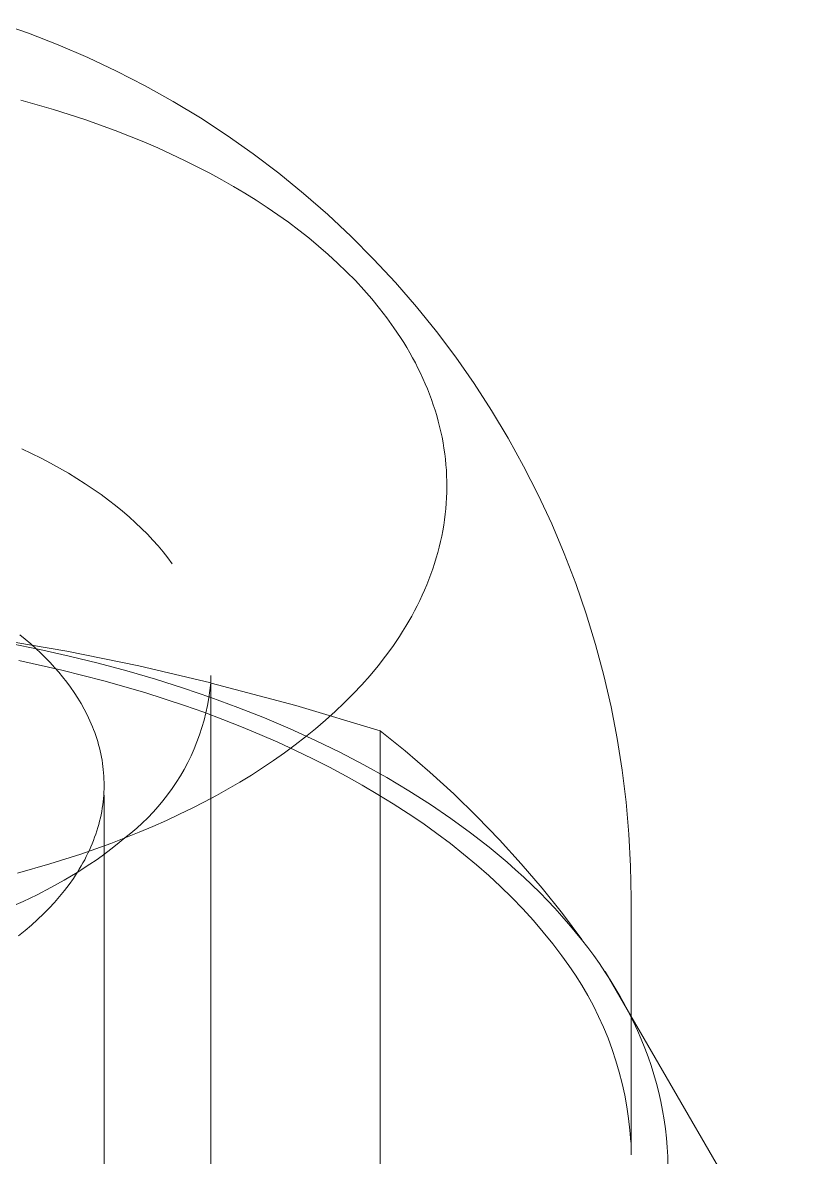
# Model space of a CAD drawing. Header units: inches. Extents: x -6 to 195, y -3 to 126.
# Drawn here: x 179.9089 to 180.1184, y 46.193 to 46.4958 of the extents above; entities that cross this region are included whole.
import ezdxf

# ---------------------------------------------------------------- set-up
doc = ezdxf.new("R2010")
doc.units = ezdxf.units.IN
doc.linetypes.add('HIDDEN', pattern=[1.905, 1.27, -0.635])
doc.layers.add('ZANO_R_przerywana', color=250, linetype='HIDDEN', lineweight=0)

msp = doc.modelspace()

# ---------------------------------------------------------------- linework, layer by layer
at = {"layer": 'ZANO_R_przerywana'}
for p, q in [((179.90238, 46.49584), (179.91044, 46.49302)), ((179.91044, 46.49302), (179.91841, 46.48993)), ((179.91841, 46.48993), (179.92626, 46.48656)), ((179.92626, 46.48656), (179.93399, 46.48292)), ((179.93399, 46.48292), (179.94159, 46.47902)), ((179.94159, 46.47902), (179.94905, 46.47485)), ((179.90841, 46.47519), (179.91712, 46.47269)), ((179.91712, 46.47269), (179.92551, 46.46999)), ((179.94905, 46.47485), (179.95636, 46.47043)), ((179.92551, 46.46999), (179.93356, 46.46709)), ((179.95636, 46.47043), (179.96351, 46.46575)), ((179.93356, 46.46709), (179.93745, 46.46557)), ((179.93745, 46.46557), (179.94125, 46.46401)), ((179.94125, 46.46401), (179.94496, 46.46241)), ((179.96351, 46.46575), (179.97049, 46.46083)), ((179.94496, 46.46241), (179.94858, 46.46077)), ((179.94858, 46.46077), (179.9521, 46.4591)), ((179.97049, 46.46083), (179.9773, 46.45567)), ((179.9521, 46.4591), (179.95553, 46.4574)), ((179.95553, 46.4574), (179.95886, 46.45566)), ((179.95886, 46.45566), (179.96209, 46.4539)), ((179.9773, 46.45567), (179.98393, 46.45028)), ((179.96209, 46.4539), (179.96523, 46.45211)), ((179.96523, 46.45211), (179.96827, 46.4503)), ((179.96827, 46.4503), (179.97123, 46.44845)), ((179.97123, 46.44845), (179.97416, 46.44654)), ((179.98393, 46.45028), (179.99037, 46.44466)), ((179.97416, 46.44654), (179.97703, 46.44458)), ((179.97703, 46.44458), (179.97985, 46.44256)), ((179.97985, 46.44256), (179.98261, 46.4405)), ((179.99037, 46.44466), (179.9966, 46.43882)), ((179.98261, 46.4405), (179.98531, 46.43838)), ((179.98531, 46.43838), (179.98794, 46.4362)), ((179.98794, 46.4362), (179.99051, 46.43398)), ((179.9966, 46.43882), (180.00263, 46.43277)), ((179.99051, 46.43398), (179.993, 46.4317)), ((179.993, 46.4317), (179.99541, 46.42937)), ((180.00263, 46.43277), (180.00845, 46.42651)), ((179.99541, 46.42937), (179.99774, 46.427)), ((179.99774, 46.427), (179.99999, 46.42457)), ((179.99999, 46.42457), (180.00215, 46.4221)), ((180.00845, 46.42651), (180.01405, 46.42005)), ((180.00215, 46.4221), (180.00421, 46.41959)), ((180.00421, 46.41959), (180.00618, 46.41703)), ((180.01405, 46.42005), (180.01941, 46.41341)), ((180.00618, 46.41703), (180.00805, 46.41443)), ((180.00805, 46.41443), (180.00982, 46.41179)), ((180.00982, 46.41179), (180.01066, 46.41046)), ((180.01941, 46.41341), (180.02455, 46.40658)), ((180.01066, 46.41046), (180.01148, 46.40912)), ((180.01148, 46.40912), (180.01226, 46.40777)), ((180.01226, 46.40777), (180.01302, 46.40641)), ((180.01302, 46.40641), (180.01376, 46.40504)), ((180.02455, 46.40658), (180.02946, 46.39955)), ((180.01376, 46.40504), (180.01446, 46.40366)), ((180.01446, 46.40366), (180.01514, 46.40228)), ((180.01514, 46.40228), (180.01578, 46.40089)), ((180.01578, 46.40089), (180.0164, 46.39949)), ((180.0164, 46.39949), (180.01699, 46.39808)), ((180.01699, 46.39808), (180.01754, 46.39667)), ((180.01754, 46.39667), (180.01807, 46.39525)), ((180.02946, 46.39955), (180.03412, 46.39235)), ((180.01807, 46.39525), (180.01856, 46.39383)), ((180.01856, 46.39383), (180.01903, 46.3924)), ((180.01903, 46.3924), (180.01946, 46.39097)), ((180.01946, 46.39097), (180.01987, 46.38953)), ((180.03412, 46.39235), (180.03853, 46.385)), ((180.01987, 46.38953), (180.02024, 46.38808)), ((180.02024, 46.38808), (180.02057, 46.38663)), ((180.02057, 46.38663), (180.02088, 46.38518)), ((180.02088, 46.38518), (180.02116, 46.38373)), ((180.03853, 46.385), (180.04268, 46.37749)), ((179.91127, 46.38087), (179.90865, 46.38211)), ((180.02116, 46.38373), (180.0214, 46.38227)), ((180.0214, 46.38227), (180.02161, 46.3808)), ((179.91384, 46.3796), (179.91127, 46.38087)), ((179.91633, 46.3783), (179.91384, 46.3796)), ((180.02161, 46.3808), (180.02178, 46.37934)), ((180.02178, 46.37934), (180.02193, 46.37787)), ((179.91876, 46.37697), (179.91633, 46.3783)), ((179.92111, 46.37561), (179.91876, 46.37697)), ((179.9234, 46.37422), (179.92111, 46.37561)), ((180.02193, 46.37787), (180.02204, 46.37641)), ((180.02204, 46.37641), (180.02212, 46.37494)), ((180.04268, 46.37749), (180.04657, 46.36985)), ((179.92561, 46.37281), (179.9234, 46.37422)), ((179.92775, 46.37138), (179.92561, 46.37281)), ((180.02212, 46.37494), (180.02217, 46.37347)), ((180.02217, 46.37347), (180.02218, 46.372)), ((179.92982, 46.36992), (179.92775, 46.37138)), ((179.93181, 46.36845), (179.92982, 46.36992)), ((180.02216, 46.37053), (180.02211, 46.36905)), ((180.02218, 46.372), (180.02216, 46.37053)), ((180.04657, 46.36985), (180.05019, 46.36208)), ((179.93373, 46.36696), (179.93181, 46.36845)), ((179.93557, 46.36545), (179.93373, 46.36696)), ((180.02202, 46.36758), (180.0219, 46.36612)), ((180.02211, 46.36905), (180.02202, 46.36758)), ((179.93734, 46.36393), (179.93557, 46.36545)), ((179.93903, 46.3624), (179.93734, 46.36393)), ((180.02175, 46.36465), (180.02156, 46.36318)), ((180.0219, 46.36612), (180.02175, 46.36465)), ((179.94065, 46.36086), (179.93903, 46.3624)), ((179.94219, 46.3593), (179.94065, 46.36086)), ((180.0211, 46.36025), (180.02081, 46.35879)), ((180.02135, 46.36172), (180.0211, 46.36025)), ((180.02156, 46.36318), (180.02135, 46.36172)), ((180.05019, 46.36208), (180.05353, 46.35418)), ((179.94366, 46.35774), (179.94219, 46.3593)), ((179.94506, 46.35618), (179.94366, 46.35774)), ((180.0205, 46.35734), (180.02015, 46.35589)), ((180.02081, 46.35879), (180.0205, 46.35734)), ((179.94638, 46.35461), (179.94506, 46.35618)), ((179.94763, 46.35303), (179.94638, 46.35461)), ((180.01977, 46.35444), (180.01936, 46.35299)), ((180.02015, 46.35589), (180.01977, 46.35444)), ((180.05353, 46.35418), (180.0566, 46.34618)), ((179.94881, 46.35146), (179.94763, 46.35303)), ((180.01892, 46.35155), (180.01844, 46.35012)), ((180.01936, 46.35299), (180.01892, 46.35155)), ((180.01794, 46.34868), (180.0174, 46.34726)), ((180.01844, 46.35012), (180.01794, 46.34868)), ((180.01683, 46.34584), (180.01623, 46.34443)), ((180.0174, 46.34726), (180.01683, 46.34584)), ((180.0566, 46.34618), (180.05939, 46.33807)), ((180.0156, 46.34302), (180.01494, 46.34162)), ((180.01623, 46.34443), (180.0156, 46.34302)), ((180.01425, 46.34023), (180.01353, 46.33885)), ((180.01494, 46.34162), (180.01425, 46.34023)), ((180.01201, 46.3361), (180.01121, 46.33474)), ((180.01279, 46.33747), (180.01201, 46.3361)), ((180.01353, 46.33885), (180.01279, 46.33747)), ((180.05939, 46.33807), (180.06189, 46.32987)), ((180.01037, 46.33339), (180.00951, 46.33204)), ((180.01121, 46.33474), (180.01037, 46.33339)), ((179.90123, 46.33139), (179.92065, 46.32809)), ((179.91346, 46.32853), (179.90557, 46.33012)), ((179.90961, 46.33128), (179.90811, 46.3325)), ((179.91105, 46.33005), (179.90961, 46.33128)), ((179.91244, 46.32881), (179.91105, 46.33005)), ((180.00951, 46.33204), (180.00771, 46.32938)), ((179.91377, 46.32757), (179.91244, 46.32881)), ((179.9213, 46.32679), (179.91346, 46.32853)), ((179.91504, 46.32631), (179.91377, 46.32757)), ((179.92065, 46.32809), (179.93996, 46.32417)), ((180.00771, 46.32938), (180.0058, 46.32677)), ((180.06189, 46.32987), (180.06411, 46.32158)), ((179.91935, 46.32306), (179.90786, 46.32559)), ((179.91626, 46.32506), (179.91504, 46.32631)), ((179.91742, 46.32379), (179.91626, 46.32506)), ((179.92907, 46.32489), (179.9213, 46.32679)), ((179.93676, 46.32283), (179.92907, 46.32489)), ((179.93996, 46.32417), (179.95913, 46.31964)), ((180.00379, 46.32419), (180.00168, 46.32165)), ((180.0058, 46.32677), (180.00379, 46.32419)), ((179.91853, 46.32253), (179.91742, 46.32379)), ((179.91958, 46.32126), (179.91853, 46.32253)), ((179.93059, 46.32021), (179.91935, 46.32306)), ((179.92066, 46.31988), (179.91958, 46.32126)), ((179.94434, 46.32062), (179.93676, 46.32283)), ((179.95919, 46.32161), (179.95919, 45.9952)), ((180.00168, 46.32165), (179.99947, 46.31916)), ((180.06411, 46.32158), (180.06603, 46.31323)), ((179.9217, 46.31847), (179.92066, 46.31988)), ((179.92269, 46.31704), (179.9217, 46.31847)), ((179.94151, 46.31706), (179.93059, 46.32021)), ((179.95182, 46.31826), (179.94434, 46.32062)), ((179.95917, 46.31575), (179.95182, 46.31826)), ((179.95892, 46.31762), (179.95914, 46.31964)), ((179.95925, 46.31961), (179.98189, 46.31357)), ((179.99947, 46.31916), (179.99717, 46.31671)), ((179.92363, 46.31559), (179.92269, 46.31704)), ((179.92452, 46.31411), (179.92363, 46.31559)), ((179.95211, 46.31361), (179.94151, 46.31706)), ((179.95827, 46.31362), (179.95863, 46.31562)), ((179.95863, 46.31562), (179.95892, 46.31762)), ((179.96639, 46.3131), (179.95917, 46.31575)), ((179.99717, 46.31671), (179.99478, 46.31432)), ((179.92536, 46.31261), (179.92452, 46.31411)), ((179.92615, 46.31108), (179.92536, 46.31261)), ((179.95727, 46.31179), (179.95211, 46.31361)), ((179.96235, 46.30989), (179.95727, 46.31179)), ((179.95784, 46.31164), (179.95827, 46.31362)), ((179.97346, 46.3103), (179.96639, 46.3131)), ((179.98189, 46.31357), (180.00435, 46.30689)), ((179.99231, 46.31197), (179.98976, 46.30967)), ((179.99478, 46.31432), (179.99231, 46.31197)), ((180.06603, 46.31323), (180.06767, 46.30481)), ((179.92652, 46.31031), (179.92615, 46.31108)), ((179.92687, 46.30953), (179.92652, 46.31031)), ((179.92722, 46.30875), (179.92687, 46.30953)), ((179.92754, 46.30796), (179.92722, 46.30875)), ((179.95678, 46.30773), (179.95734, 46.30968)), ((179.95734, 46.30968), (179.95784, 46.31164)), ((179.96734, 46.30792), (179.96235, 46.30989)), ((179.98036, 46.30737), (179.97346, 46.3103)), ((179.98976, 46.30967), (179.98713, 46.30742)), ((179.92785, 46.30717), (179.92754, 46.30796)), ((179.92815, 46.30637), (179.92785, 46.30717)), ((179.92843, 46.30557), (179.92815, 46.30637)), ((179.95545, 46.30391), (179.95615, 46.30581)), ((179.95615, 46.30581), (179.95678, 46.30773)), ((179.97224, 46.30589), (179.96734, 46.30792)), ((179.97704, 46.30379), (179.97224, 46.30589)), ((179.98709, 46.30431), (179.98036, 46.30737)), ((179.98713, 46.30742), (179.98443, 46.30523)), ((180.00435, 46.30689), (180.00435, 46.13527)), ((180.00435, 46.30689), (180.01108, 46.30147)), ((179.9287, 46.30477), (179.92843, 46.30557)), ((179.92895, 46.30396), (179.9287, 46.30477)), ((179.92918, 46.30314), (179.92895, 46.30396)), ((179.9294, 46.30232), (179.92918, 46.30314)), ((179.95469, 46.30203), (179.95545, 46.30391)), ((179.98175, 46.30163), (179.97704, 46.30379)), ((179.98166, 46.30308), (179.97882, 46.301)), ((179.98443, 46.30523), (179.98166, 46.30308)), ((179.99364, 46.30112), (179.98709, 46.30431)), ((180.06767, 46.30481), (180.069, 46.29634)), ((179.9296, 46.3015), (179.9294, 46.30232)), ((179.92978, 46.30067), (179.9296, 46.3015)), ((179.92995, 46.29984), (179.92978, 46.30067)), ((179.93009, 46.29901), (179.92995, 46.29984)), ((179.95297, 46.29836), (179.95386, 46.30018)), ((179.95386, 46.30018), (179.95469, 46.30203)), ((179.97882, 46.301), (179.97592, 46.29896)), ((179.98636, 46.29941), (179.98175, 46.30163)), ((179.99999, 46.29781), (179.99364, 46.30112)), ((180.01108, 46.30147), (180.01764, 46.29585)), ((179.93023, 46.29817), (179.93009, 46.29901)), ((179.93034, 46.29733), (179.93023, 46.29817)), ((179.93044, 46.29649), (179.93034, 46.29733)), ((179.95202, 46.29657), (179.95297, 46.29836)), ((179.97297, 46.29698), (179.96997, 46.29506)), ((179.97592, 46.29896), (179.97297, 46.29698)), ((179.99087, 46.29712), (179.98636, 46.29941)), ((179.99528, 46.29477), (179.99087, 46.29712)), ((180.00613, 46.29438), (179.99999, 46.29781)), ((179.93051, 46.29564), (179.93044, 46.29649)), ((179.93057, 46.29479), (179.93051, 46.29564)), ((179.93061, 46.29394), (179.93057, 46.29479)), ((179.93064, 46.29309), (179.93061, 46.29394)), ((179.94993, 46.2931), (179.95101, 46.29482)), ((179.95101, 46.29482), (179.95202, 46.29657)), ((179.96997, 46.29506), (179.96691, 46.29319)), ((179.99958, 46.29237), (179.99528, 46.29477)), ((180.01206, 46.29085), (180.00613, 46.29438)), ((180.01764, 46.29585), (180.02402, 46.29002)), ((180.069, 46.29634), (180.07005, 46.28783)), ((179.9306, 46.29051), (179.93063, 46.29137)), ((179.93063, 46.29137), (179.93064, 46.29223)), ((179.93064, 46.29223), (179.93064, 46.29309)), ((179.94761, 46.28978), (179.9488, 46.29142)), ((179.9488, 46.29142), (179.94993, 46.2931)), ((179.96382, 46.29138), (179.96068, 46.28963)), ((179.96691, 46.29319), (179.96382, 46.29138)), ((180.00378, 46.2899), (179.99958, 46.29237)), ((180.01777, 46.28721), (180.01206, 46.29085)), ((179.93028, 46.28706), (179.93038, 46.28793)), ((179.93038, 46.28793), (179.93047, 46.28879)), ((179.93047, 46.28879), (179.93054, 46.28965)), ((179.93054, 46.28965), (179.9306, 46.29051)), ((179.93064, 46.28965), (179.93064, 45.81376)), ((179.94506, 46.28663), (179.94636, 46.28818)), ((179.94636, 46.28818), (179.94761, 46.28978)), ((179.95747, 46.28791), (179.95417, 46.28623)), ((179.96068, 46.28963), (179.95747, 46.28791)), ((180.00787, 46.28738), (180.00378, 46.2899)), ((180.02402, 46.29002), (180.03022, 46.284)), ((180.07005, 46.28783), (180.07079, 46.27929)), ((179.92983, 46.28447), (179.93, 46.28534)), ((179.93, 46.28534), (179.93015, 46.2862)), ((179.93015, 46.2862), (179.93028, 46.28706)), ((179.94231, 46.28366), (179.94371, 46.28512)), ((179.94371, 46.28512), (179.94506, 46.28663)), ((179.95077, 46.28457), (179.94728, 46.28294)), ((179.95417, 46.28623), (179.95077, 46.28457)), ((180.01186, 46.28481), (180.00787, 46.28738)), ((180.01573, 46.28217), (180.01186, 46.28481)), ((180.02325, 46.28348), (180.01777, 46.28721)), ((179.92897, 46.28101), (179.92922, 46.28188)), ((179.92922, 46.28188), (179.92944, 46.28274)), ((179.92944, 46.28274), (179.92965, 46.28361)), ((179.92965, 46.28361), (179.92983, 46.28447)), ((179.93935, 46.28089), (179.94085, 46.28225)), ((179.94085, 46.28225), (179.94231, 46.28366)), ((179.94728, 46.28294), (179.9437, 46.28135)), ((180.01949, 46.27949), (180.01573, 46.28217)), ((180.02849, 46.27966), (180.02325, 46.28348)), ((180.03022, 46.284), (180.03622, 46.27779)), ((179.92812, 46.27843), (179.92843, 46.27929)), ((179.92843, 46.27929), (179.92871, 46.28015)), ((179.92871, 46.28015), (179.92897, 46.28101)), ((179.94003, 46.27979), (179.93241, 46.27679)), ((179.93621, 46.27833), (179.9378, 46.27958)), ((179.9378, 46.27958), (179.93935, 46.28089)), ((179.9437, 46.28135), (179.94003, 46.27979)), ((180.02313, 46.27675), (180.01949, 46.27949)), ((180.03348, 46.27577), (180.02849, 46.27966)), ((180.07079, 46.27929), (180.07124, 46.27072)), ((179.93241, 46.27679), (179.92443, 46.27396)), ((179.92672, 46.27501), (179.9271, 46.27586)), ((179.9271, 46.27586), (179.92746, 46.27671)), ((179.92746, 46.27671), (179.9278, 46.27757)), ((179.9278, 46.27757), (179.92812, 46.27843)), ((179.93166, 46.27468), (179.9332, 46.27586)), ((179.9332, 46.27586), (179.93469, 46.27706)), ((179.93469, 46.27706), (179.93615, 46.27828)), ((180.02666, 46.27397), (180.02313, 46.27675)), ((180.03824, 46.2718), (180.03348, 46.27577)), ((180.03622, 46.27779), (180.04203, 46.27139)), ((179.92443, 46.27396), (179.91612, 46.27131)), ((179.925, 46.27162), (179.92546, 46.27246)), ((179.92546, 46.27246), (179.9259, 46.27331)), ((179.9259, 46.27331), (179.92632, 46.27416)), ((179.92632, 46.27416), (179.92672, 46.27501)), ((179.92849, 46.27237), (179.93009, 46.27352)), ((179.93009, 46.27352), (179.93166, 46.27468)), ((180.03007, 46.27113), (180.02666, 46.27397)), ((179.91612, 46.27131), (179.90749, 46.26887)), ((179.92349, 46.26908), (179.92686, 46.27125)), ((179.92352, 46.26912), (179.92403, 46.26995)), ((179.92403, 46.26995), (179.92453, 46.27078)), ((179.92453, 46.27078), (179.925, 46.27162)), ((179.92686, 46.27125), (179.92849, 46.27237)), ((180.03336, 46.26825), (180.03007, 46.27113)), ((180.04052, 46.26979), (180.03824, 46.2718)), ((180.04273, 46.26776), (180.04052, 46.26979)), ((180.04203, 46.27139), (180.04764, 46.26482)), ((180.07124, 46.27072), (180.07139, 46.26215)), ((179.91643, 46.265), (179.92002, 46.26699)), ((179.92002, 46.26699), (179.92349, 46.26908)), ((179.92128, 46.26583), (179.92244, 46.26747)), ((179.92244, 46.26747), (179.92299, 46.26829)), ((179.92299, 46.26829), (179.92352, 46.26912)), ((180.03652, 46.26531), (180.03336, 46.26825)), ((180.04489, 46.26572), (180.04273, 46.26776)), ((179.91276, 46.2631), (179.91643, 46.265)), ((179.91875, 46.26262), (179.92005, 46.26422)), ((179.92005, 46.26422), (179.92128, 46.26583)), ((180.03957, 46.26234), (180.03652, 46.26531)), ((180.04698, 46.26367), (180.04489, 46.26572)), ((180.04901, 46.2616), (180.04698, 46.26367)), ((180.04764, 46.26482), (180.05304, 46.25807)), ((179.90515, 46.25958), (179.90899, 46.26129)), ((179.90899, 46.26129), (179.91276, 46.2631)), ((179.91595, 46.2595), (179.91739, 46.26105)), ((179.91739, 46.26105), (179.91875, 46.26262)), ((180.04248, 46.25932), (180.03957, 46.26234)), ((180.05097, 46.25952), (180.04901, 46.2616)), ((180.07139, 46.26215), (180.07139, 46.19368)), ((179.91289, 46.25648), (179.91445, 46.25798)), ((179.91445, 46.25798), (179.91595, 46.2595)), ((180.04527, 46.25625), (180.04248, 46.25932)), ((180.05287, 46.25743), (180.05097, 46.25952)), ((180.0547, 46.25534), (180.05287, 46.25743)), ((180.05304, 46.25807), (180.05823, 46.25116)), ((179.90958, 46.25357), (179.91126, 46.25501)), ((179.91126, 46.25501), (179.91289, 46.25648)), ((180.04793, 46.25315), (180.04527, 46.25625)), ((180.05647, 46.25323), (180.0547, 46.25534)), ((179.90783, 46.25216), (179.90958, 46.25357)), ((180.05045, 46.25), (180.04793, 46.25315)), ((180.05817, 46.25112), (180.05647, 46.25323)), ((180.05284, 46.24681), (180.05045, 46.25)), ((180.05981, 46.249), (180.05817, 46.25112)), ((180.06139, 46.24687), (180.05981, 46.249)), ((180.05472, 46.24426), (180.05284, 46.24681)), ((180.06291, 46.24473), (180.06139, 46.24687)), ((180.0565, 46.24164), (180.05472, 46.24426)), ((180.06437, 46.24256), (180.06291, 46.24473)), ((180.06579, 46.24038), (180.06437, 46.24256)), ((180.06444, 46.24261), (180.11844, 46.14952)), ((180.0582, 46.23897), (180.0565, 46.24164)), ((180.06714, 46.23817), (180.06579, 46.24038)), ((180.0598, 46.23623), (180.0582, 46.23897)), ((180.0613, 46.23345), (180.0598, 46.23623)), ((180.06844, 46.23595), (180.06714, 46.23817)), ((180.0627, 46.23061), (180.0613, 46.23345)), ((180.06969, 46.2337), (180.06844, 46.23595)), ((180.07087, 46.23144), (180.06969, 46.2337)), ((180.06401, 46.22773), (180.0627, 46.23061)), ((180.072, 46.22915), (180.07087, 46.23144)), ((180.06522, 46.2248), (180.06401, 46.22773)), ((180.07307, 46.22685), (180.072, 46.22915)), ((180.06632, 46.22183), (180.06522, 46.2248)), ((180.07407, 46.22453), (180.07307, 46.22685)), ((180.07501, 46.2222), (180.07407, 46.22453)), ((180.06732, 46.21882), (180.06632, 46.22183)), ((180.07589, 46.21985), (180.07501, 46.2222)), ((180.06821, 46.21579), (180.06732, 46.21882)), ((180.07671, 46.21749), (180.07589, 46.21985)), ((180.069, 46.21272), (180.06821, 46.21579)), ((180.07746, 46.21511), (180.07671, 46.21749)), ((180.07814, 46.21272), (180.07746, 46.21511)), ((180.06968, 46.20963), (180.069, 46.21272)), ((180.07876, 46.21032), (180.07814, 46.21272)), ((180.07025, 46.20651), (180.06968, 46.20963)), ((180.07931, 46.20791), (180.07876, 46.21032)), ((180.07072, 46.20338), (180.07025, 46.20651)), ((180.07979, 46.20548), (180.07931, 46.20791)), ((180.07107, 46.20023), (180.07072, 46.20338)), ((180.08021, 46.20305), (180.07979, 46.20548)), ((180.08055, 46.20061), (180.08021, 46.20305)), ((180.07132, 46.19708), (180.07107, 46.20023)), ((180.08083, 46.19817), (180.08055, 46.20061)), ((180.08103, 46.19571), (180.08083, 46.19817)), ((180.08116, 46.19326), (180.08103, 46.19571)), ((180.08123, 46.19079), (180.08116, 46.19326))]:
    msp.add_line(p, q, dxfattribs=at)

doc.saveas('drawing.dxf')
